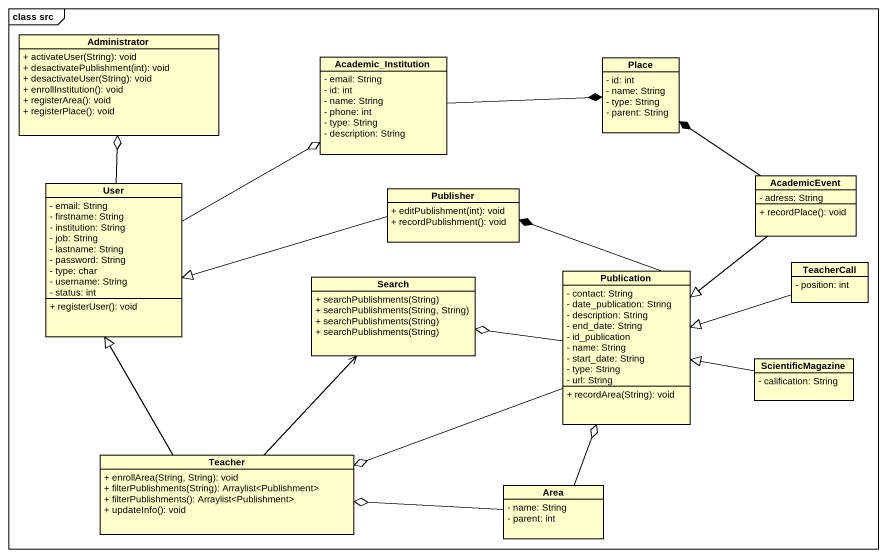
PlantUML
@startuml
mainframe class src
hide circle
hide empty members
skinparam classAttributeIconSize 0
class Administrator {
  + activateUser(String): void
  + desactivatePublishment(int): void
  + desactivateUser(String): void
  + enrollInstitution(): void
  + registerArea(): void
  + registerPlace(): void
}
class Academic_Institution {
  - email: String
  - id: int
  - name: String
  - phone: int
  - type: String
  - description: String
}
class Place {
  - id: int
  - name: String
  - type: String
  - parent: String
}
class AcademicEvent {
  - adress: String
  + recordPlace(): void
}
class User {
  - email: String
  - firstname: String
  - institution: String
  - job: String
  - lastname: String
  - password: String
  - type: char
  - username: String
  - status: int
  + registerUser(): void
}
class Publisher {
  + editPublishment(int): void
  + recordPublishment(): void
}
class Search {
  + searchPublishments(String)
  + searchPublishments(String, String)
  + searchPublishments(String)
  + searchPublishments(String)
}
class Publication {
  - contact: String
  - date_publication: String
  - description: String
  - end_date: String
  - id_publication
  - name: String
  - start_date: String
  - type: String
  - url: String
  + recordArea(String): void
}
class TeacherCall {
  - position: int
}
class ScientificMagazine {
  - calification: String
}
class Teacher {
  + enrollArea(String, String): void
  + filterPublishments(String): Arraylist<Publishment>
  + filterPublishments(): Arraylist<Publishment>
  + updateInfo(): void
}
class Area {
  - name: String
  - parent: int
}
Academic_Institution -right-* Place
AcademicEvent -up-* Place
AcademicEvent --|> Publication
User -up-o Administrator
User -right-o Academic_Institution
Publisher -left-|> User
Publication -up-* Publisher
Publication -left-o Search
Publication -left-o Teacher
TeacherCall -left-|> Publication
ScientificMagazine -left-|> Publication
Teacher -up-|> User
Teacher -up-> Search
Area -up-o Publication
Area -left-o Teacher
@enduml
